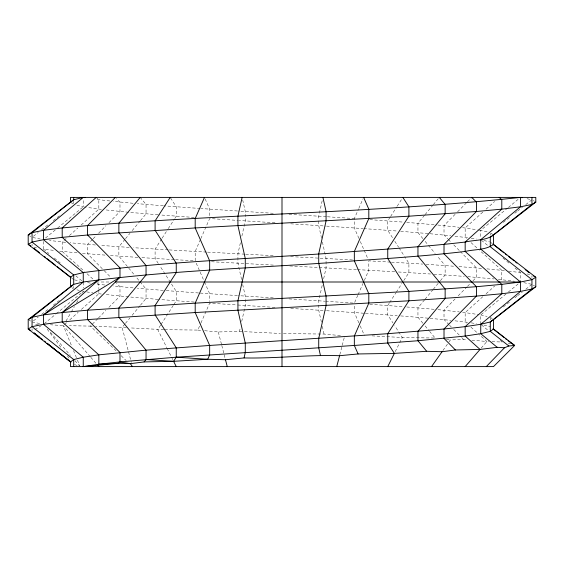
<?xml version="1.0" encoding="UTF-8"?>
<svg xmlns="http://www.w3.org/2000/svg" width="564" height="564" viewBox="0 0 564 564"><rect width="100%" height="100%" fill="white"/><g stroke="black" fill="none" stroke-linecap="round" stroke-linejoin="round"><path stroke-width="0.42" stroke-dasharray="2.82 2.11" d="M240.377 242.83L237.93 253.8L237.93 263.198L242.125 282M241.886 236.083L245.277 220.898L245.277 217.478M204.647 330.708L218.296 331.963L239.488 331.406L240.419 327.233M241.73 321.381L245.277 305.498L245.277 300.372M322.164 200.819L318.723 216.202L318.723 219.622M322.164 285.419L318.723 300.802L318.723 304.222M323.666 278.679L326.07 267.9L326.07 258.502L322.305 241.632M339.824 354.685L342.024 346.176M342.249 345.33L344.23 337.667M200.488 239.411L195.193 251.452L195.193 260.85L175.15 259.673M200.84 238.614L209.66 218.55L238.325 220.439M164.758 329.665L197.816 330.081L200.608 323.743M200.953 322.953L209.66 303.15L236.591 304.927M358.923 238.382L354.34 227.948L354.34 218.55L358.471 209.152M358.817 208.37L362.948 198.965M357.78 295.317L354.34 303.15L325.675 301.261M358.126 294.535L362.948 283.565M364.33 280.435L368.807 270.248L368.807 260.85L390.598 262.126M395.216 351.668L402.294 337.519L394.786 325.844M66.002 321.057L70.867 312.696M71.311 311.934L74.406 306.612M76.619 302.805L77.945 300.527M82.372 292.92L83.253 291.398L85.855 291.792M161.678 238.861L155.1 249.098L155.1 258.502L159.351 265.108M162.15 238.135L167.79 229.358M168.262 228.631L174.368 219.121M174.84 218.395L176.25 216.202L176.25 206.798L170.208 197.4M160.592 325.16L157.744 329.587L166.803 347.699M161.064 324.42L173.402 305.23M173.874 304.489L176.25 300.802L176.25 291.398L159.823 265.841M390.112 217.232L387.75 220.898L387.75 230.302L392.918 238.339M390.584 216.491L396.718 206.946M397.19 206.212L401.913 198.866M389.167 303.298L387.75 305.498L387.75 314.902L392.911 322.925M389.639 302.565L395.773 293.012M396.245 292.279L401.913 283.466M403.789 280.555L408.9 272.602L408.9 263.198L404.67 256.62M442.966 350.463L448.422 342.743M448.916 342.045L450.403 339.937L463.488 339.366L466.844 339.697M124.961 239.362L118.863 246.75L118.863 256.148L128.176 267.421M125.518 238.692L129.96 233.32M132.18 230.634L139.95 221.236M140.499 220.566L146.048 213.848L146.048 204.45L140.225 197.4M124.884 324.06L122.099 327.43L95.626 326.323M125.441 323.391L129.896 317.997M132.124 315.297L139.921 305.864M140.478 305.187L146.048 298.448L146.048 289.05L136.389 277.361M424.523 215.293L417.952 223.252L417.952 232.65L422.944 238.692M425.073 214.63L432.743 205.352M433.286 204.69L438.221 198.725M424.523 299.893L417.952 307.852L417.952 317.25L422.937 323.285M425.073 299.23L432.743 289.952M433.286 289.29L439.314 282M440.371 280.717L445.137 274.95L445.137 265.552L437.368 256.148M481.191 348.094L486.915 341.488L488.607 341.544M92.468 239.432L87.575 244.402L87.575 253.8L103.628 270.093M93.081 238.812L96.141 235.71M98.58 233.228L105.919 225.776M108.979 222.674L119.984 211.5L119.984 202.102L116.508 198.577M97.819 318.604L90.43 326.105L69.421 325.724M98.432 317.976L105.82 310.475M108.901 307.352L119.984 296.1L119.984 286.702L116.508 283.177M455.127 214.32L444.016 225.6L444.016 234.998L447.689 238.727M457.594 211.81L466.858 202.413M467.471 201.785L471.793 197.4M455.127 298.92L444.016 310.2L444.016 319.598L448.888 324.54M458.215 295.79L466.858 287.013M467.471 286.385L471.793 282M472.949 280.823L476.425 277.298L476.425 267.9L460.527 251.763M66.129 238.523L62.202 242.048L62.202 251.452L84.445 271.425M69.4 235.59L77.902 227.948M81.174 225.015L98.834 209.152L98.834 199.748L96.218 197.4M66.573 322.728L63.344 325.625L50.407 324.758M69.802 319.83L78.184 312.294M81.413 309.396L98.834 293.752L98.834 289.48M482.826 212.085L465.166 227.948L465.166 237.352L466.47 238.523M486.097 209.152L494.6 201.51M482.826 296.685L465.166 312.548L465.166 321.952L466.442 323.101M486.097 293.752L494.6 286.11M497.871 283.177L501.798 279.652L501.798 270.248L479.555 250.275M45.529 238.029L56.978 228.547M57.655 227.99L83.253 206.798L85.855 207.192M44.182 323.743L55.632 314.261M56.308 313.704L83.253 291.398M507.692 207.996L480.747 230.302L478.145 229.908M508.368 207.439L518.471 199.071M480.747 324.3L480.747 314.902L507.692 292.596M508.368 292.039L518.471 283.671M33.424 236.274L38.204 232.495M41.616 229.802L47.764 224.944M53.227 220.63L60.736 214.701M33.424 320.874L38.204 317.095M41.616 314.402L47.764 309.544M53.227 305.23L60.736 299.301M503.264 222.399L510.772 216.47M514.869 213.234L516.92 211.613M517.604 211.077L522.384 207.298M525.796 204.605L531.944 199.748M503.264 306.999L510.772 301.07M514.869 297.834L516.92 296.213M517.604 295.677L522.384 291.898M525.796 289.205L531.944 284.348M34.919 329.587L41.362 325.625M508.213 343.906L511.428 343.349M96.218 282L110.135 282M35.68 324.3L39.501 324.3M163.877 329.658L129.854 327.895M340.409 335.587L324.053 334.064L282.846 333.571M491.991 341.664L502.157 342.024L500.148 340.36M92.158 326.175L90.43 326.105L117.397 352.091M239.488 331.406L280.407 333.465M244.839 254.167L207.404 252.122M245.707 254.216L274.224 255.739M290.643 256.613L353.106 259.99M273.357 265.087L210.894 261.71M289.776 265.961L318.293 267.484M319.161 267.533L356.596 269.578M206.53 252.073L169.045 249.915M357.47 269.627L394.955 271.785M391.465 262.175L422.704 264.093M168.178 249.866L133.527 247.702M398.438 271.989L430.473 273.998M174.276 259.623L141.296 257.607M126.406 327.691L122.099 327.43L131.32 362.342M372.085 335.862L402.294 337.519L435.133 338.04L429.592 331.336M273.258 213.291L238.325 211.042M288.994 214.299L326.542 216.717M275.006 222.801L239.192 220.496M290.742 223.809L325.675 226.058M273.258 297.891L238.325 295.642M288.994 298.899L324.808 301.204M275.006 307.401L237.458 304.983M290.742 308.409L325.675 310.658M426.158 264.319L454.697 266.271M129.212 247.42L99.743 245.312M433.92 274.224L464.257 276.388M137.842 257.381L110.17 255.499M327.409 216.773L354.34 218.55M237.458 210.985L201.094 208.546M326.542 226.115L362.906 228.554M237.458 295.585L199.381 293.026M326.542 310.715L364.619 313.274M369.758 219.636L403.281 222.11M200.241 208.49L164.173 205.86M363.759 228.61L397.239 231.036M194.242 217.464L158.992 214.856M369.758 304.236L403.281 306.71M198.528 292.97L164.173 290.46M365.472 313.33L397.239 315.636M194.242 302.064L158.992 299.456M459.04 266.596L482.544 268.464M95.401 244.987L70.077 242.781M467.732 276.649L493.923 278.919M104.96 255.104L81.456 253.236M406.736 222.378L437.065 224.973M163.306 205.789L137.362 203.667M400.694 231.31L429.246 233.665M158.131 214.792L129.537 212.36M406.736 306.978L434.463 309.34M163.306 290.389L137.362 288.267M400.694 315.911L429.246 318.265M158.131 299.392L129.537 296.96M471.885 340.184L486.915 341.488L479.238 334.593M437.939 225.05L459.244 227.292M133.019 203.273L113.216 201.348M430.113 233.75L450.784 235.752M128.67 212.283L104.756 209.808M437.939 309.65L459.244 311.892M133.019 287.873L113.216 285.948M430.113 318.35L450.784 320.352M128.67 296.883L104.756 294.408M197.816 330.081L201.235 330.398M486.922 268.873L504.35 270.572M498.294 279.328L514.544 281.253M65.706 242.372L49.456 240.447M77.078 252.827L59.65 251.128M462.628 227.666L477.285 229.781M455.014 236.224L467.76 237.74M109.832 200.974L96.24 199.36M101.372 209.434L86.715 207.319M462.628 312.266L479.012 314.642M455.014 320.824L467.76 322.34M104.756 285.01L96.24 283.96M101.372 294.034L96.24 293.358M446.357 339.457L450.403 339.937M508.594 271.108L520.494 272.602L520.494 282M43.506 241.406L43.506 249.098L55.406 250.592M471.222 238.262L476.418 239.044M471.222 322.862L476.418 323.644M87.582 282.656L91.911 283.304M86.715 291.919L92.778 292.836M527.037 198.739L531.126 199.585M527.037 273.942L530.308 274.612M523.766 282.67L531.126 284.185M32.874 237.514L40.234 239.03M33.692 247.088L36.963 247.758M32.056 321.952L40.234 323.63M487.106 231.867L480.747 230.302L480.747 237.994M483.926 240.483L489.489 241.857M76.894 205.233L83.253 206.798L83.253 199.106M480.747 314.902L487.106 316.467M483.926 325.083L490.285 326.648M74.511 279.843L80.074 281.217M76.894 289.833L79.277 290.418M74.504 364.541L78.481 366.015M533.227 200.53L534.517 201.32M533.227 285.13L534.517 285.92M29.483 235.78L30.773 236.57M28.2 319.598L30.773 321.17M490.927 233.122L493.5 234.998M490.927 317.722L492.217 318.66M70.5 202.102L73.073 203.978M71.783 287.64L73.073 288.578M490.285 242.048L492.337 243.669M71.663 278.031L73.715 279.652M481.416 240.257L488.156 245.833M502.975 258.101L509.715 263.677M515.101 268.14L520.494 272.602M481.416 324.857L488.107 330.391M43.506 249.098L48.899 253.56M54.285 258.023L61.025 263.599M75.844 275.866L83.253 282L83.253 287.978M471.053 242.64L476.94 247.927M470.919 327.12L478.596 334.015M87.06 273.773L92.947 279.06M97.53 283.177L98.834 284.348L98.834 288.62M121.161 355.722L126.174 360.558M448.295 239.347L451.355 242.449M453.801 244.931L459.914 251.142M449.494 325.16L451.32 327.014M453.752 329.482L461.056 336.898M461.662 337.512L463.488 339.366M104.241 270.72L110.417 276.987M90.247 356.688L63.344 325.625L71.868 346.515M90.825 357.35L96.543 363.956M50.358 332.231L70.352 355.362M74.927 360.65L79.496 365.937M425.164 241.378L427.935 244.734M428.492 245.411L435.154 253.462M425.157 325.971L429.035 330.666M128.719 268.083L134.197 274.71M47.214 329.207L61.525 348.129M67.356 355.842L69.471 358.641M394.8 241.265L398.558 247.117M399.03 247.85L404.198 255.887M167.191 348.489L171.132 356.363M171.526 357.153L173.099 360.297M360.333 241.589L363.865 249.619M364.217 250.416L367.749 258.446M358.838 322.791L354.34 312.548L354.34 304.856M360.227 325.936L364.379 335.39M205.183 198.965L209.66 209.152L209.66 216.844M196.23 263.198L203.808 280.435M204.492 282L209.66 293.752L209.66 301.444M73.51 350.533L77.113 359.367M77.444 360.17L80.067 366.6M218.296 331.963L221.574 344.639M221.793 345.478L223.978 353.931M224.197 354.77L225.29 359M321.55 238.255L318.723 225.6L318.723 220.475M321.388 322.129L318.723 310.2L318.723 305.075M322.34 326.394L324.053 334.064M242.682 199.889L245.277 211.5L245.277 216.625M242.682 284.489L245.277 296.1L245.277 299.519M531.944 275.803L531.944 277.516M490.285 233.503L490.285 235.216M490.285 317.25L490.285 319.816M73.715 201.32L73.715 203.667M73.715 286.484L73.715 288.197M32.056 244.184L32.056 245.897M32.056 328.784L32.056 330.497"/><path stroke-width="0.85" d="M242.125 197.4L237.93 216.202L237.93 225.6L245.277 258.502L245.277 267.9L237.93 300.802L237.93 310.2L245.277 343.102L245.277 352.5L244.057 357.936L225.48 359.719L207.721 359.261L176.25 357.202L119.984 361.898L98.834 364.252L83.253 366.6L83.253 357.202L43.506 324.3L43.506 314.902L83.253 282C173.106 269.803 264.015 267.985 354.34 260.85C391.317 258.234 428.337 255.809 465.166 251.452C474.451 249.161 485.555 250.388 493.5 244.402L493.5 234.998L535.8 202.102L535.8 197.4L70.5 197.4L70.5 202.102L28.2 234.998L28.2 244.402L70.5 277.298L70.5 286.702L28.2 319.598L28.2 329.002L70.5 361.898L70.5 366.6L493.5 366.6L514.65 345.45L493.5 329.002L493.5 319.598L535.8 286.702L535.8 277.298L493.5 244.402M336.743 366.6L339.563 355.701L358.077 353.959L394.363 353.381L426.673 351.301L442.07 351.732L455.423 349.976L480.049 349.419L497.208 347.325L504.491 347.762L508.834 346L514.65 345.45L508.016 340.656M204.492 197.4L195.193 218.55L195.193 227.948L209.66 260.85L209.66 270.248L195.193 303.15L195.193 312.548L209.66 345.45L209.66 354.848L207.721 359.261L173.606 361.312L144.095 361.912L130.369 363.667L118.659 363.244L98.834 364.252L97.692 365.282L83.253 366.6M387.75 366.6L394.363 353.381L387.75 343.102L387.75 333.698L408.9 300.802L408.9 291.398L387.75 258.502L387.75 249.098L408.9 216.202L408.9 206.798L402.858 197.4M170.208 197.4L155.1 220.898L155.1 230.302L176.25 263.198L176.25 272.602L155.1 305.498L155.1 314.902L176.25 347.798L176.25 357.202L173.606 361.312L176.25 366.6M431.552 366.6L442.07 351.732M140.225 197.4L118.863 223.252L118.863 232.65L146.048 265.552L146.048 274.95L118.863 307.852L118.863 317.25L146.048 350.152L146.048 359.55L144.095 361.912M465.166 366.6L480.049 349.419L465.166 336.052L465.166 326.648L501.798 293.752L520.494 291.398L531.944 289.05L535.8 286.702M486.295 366.6L504.491 347.762M115.352 197.4L87.575 225.6L62.202 227.948L43.506 230.302L32.056 232.65L28.2 234.998M522.13 197.738L520.494 197.4C376.66 212.762 231.719 213.848 87.575 225.6L87.575 234.998L119.984 267.9L119.984 277.298L87.575 310.2L62.202 312.548L43.506 314.902L32.056 317.25L28.2 319.598M533.227 275.733L535.8 277.298L531.944 279.652L520.494 282L501.798 284.348L476.425 286.702L408.9 291.398L195.193 303.15L87.575 310.2L87.575 319.598L119.984 352.5L119.984 361.898L118.659 363.244L97.692 365.282L98.834 366.6M96.218 197.4L62.202 227.948L62.202 237.352L98.834 270.248L98.834 279.652L62.202 312.548L62.202 321.952L98.834 354.848L98.834 364.252M84.988 197.661L83.253 197.4L43.506 230.302L43.506 239.7L83.253 272.602C173.106 260.399 264.015 258.587 354.34 251.452C391.317 248.83 428.337 246.412 465.166 242.048C474.451 239.763 485.555 240.983 493.5 234.998M70.5 202.102L73.715 199.748L83.253 197.4M70.5 277.298L73.715 274.95L83.253 272.602L83.253 282L73.715 284.348L70.5 286.702M493.5 319.598L490.285 321.952L480.747 324.3L465.166 326.648L444.016 329.002L387.75 333.698L209.66 345.45L146.048 350.152L98.834 354.848L83.253 357.202L73.715 359.55L70.5 361.898L47.157 343.349M493.5 329.002L490.285 331.35L480.747 333.698L465.166 336.052L417.952 340.748L354.34 345.45L176.25 357.202M43.506 314.902L98.834 279.652M62.202 312.548L119.984 277.298M535.8 202.102L531.944 204.45L490.285 237.352L490.285 246.75L531.944 279.652L531.944 289.05L490.285 321.952L490.285 331.35L508.834 346M339.563 355.701L339.126 355.687C307.422 354.693 275.796 358.619 244.057 357.936M115.352 282L520.494 282L520.494 291.398L480.747 324.3L480.747 333.698L497.208 347.325M146.048 359.55L173.606 361.312M119.984 361.898L130.369 363.667L132.448 366.6M30.773 245.967L28.2 244.402L32.056 242.048L43.506 239.7L62.202 237.352L87.575 234.998L195.193 227.948L408.9 216.202L476.425 211.5L501.798 209.152L520.494 206.798L531.944 204.45L531.944 197.4M30.773 330.567L28.2 329.002L32.056 326.648L43.506 324.3L62.202 321.952L87.575 319.598L195.193 312.548L408.9 300.802L476.425 296.1L501.798 293.752L501.798 284.348L465.166 251.452L465.166 242.048L501.798 209.152L501.798 199.748L499.182 197.4M493.021 244.205L503.948 252.834M505.309 253.913L506.676 254.991M508.728 256.613L514.192 260.928M515.552 262.006L516.92 263.085M525.112 269.557L529.215 272.793M493.014 328.805L503.927 337.42M505.288 338.499L506.655 339.577M34.108 248.371L39.565 252.686M44.352 256.458L45.712 257.536M47.08 258.615L55.272 265.087M57.324 266.709L70.979 277.495M34.108 332.971L39.565 337.286M44.352 341.058L45.712 342.137M47.08 343.215L55.272 349.687M57.324 351.309L70.979 362.095M34.115 332.986L35.49 334.078M36.864 335.171L42.356 339.535M520.494 282L480.747 249.098L480.747 239.7L520.494 206.798L520.494 197.4M471.793 197.4L476.425 202.102L476.425 211.5L444.016 244.402L444.016 253.8L476.425 286.702L476.425 296.1L444.016 329.002L444.016 338.4L455.423 349.976M439.314 197.4L445.137 204.45L445.137 213.848L417.952 246.75L417.952 256.148L445.137 289.05L445.137 298.448L417.952 331.35L417.952 340.748L426.673 351.301M363.639 197.4L368.807 209.152L368.807 218.55L354.34 251.452L354.34 260.85L368.807 293.752L368.807 303.15L354.34 336.052L354.34 345.45L358.077 353.959M225.48 359.719L227.257 366.6M322.925 197.4L326.07 211.5L326.07 220.898L318.723 253.8L318.723 263.198L326.07 296.1L326.07 305.498L318.723 338.4L318.723 347.798L320.394 355.285M282 197.4L282 366.6M73.715 197.4L73.715 199.748L32.056 232.65L32.056 242.048L73.715 274.95L73.715 284.348L32.056 317.25L32.056 326.648L73.715 359.55L73.715 366.6"/></g></svg>
